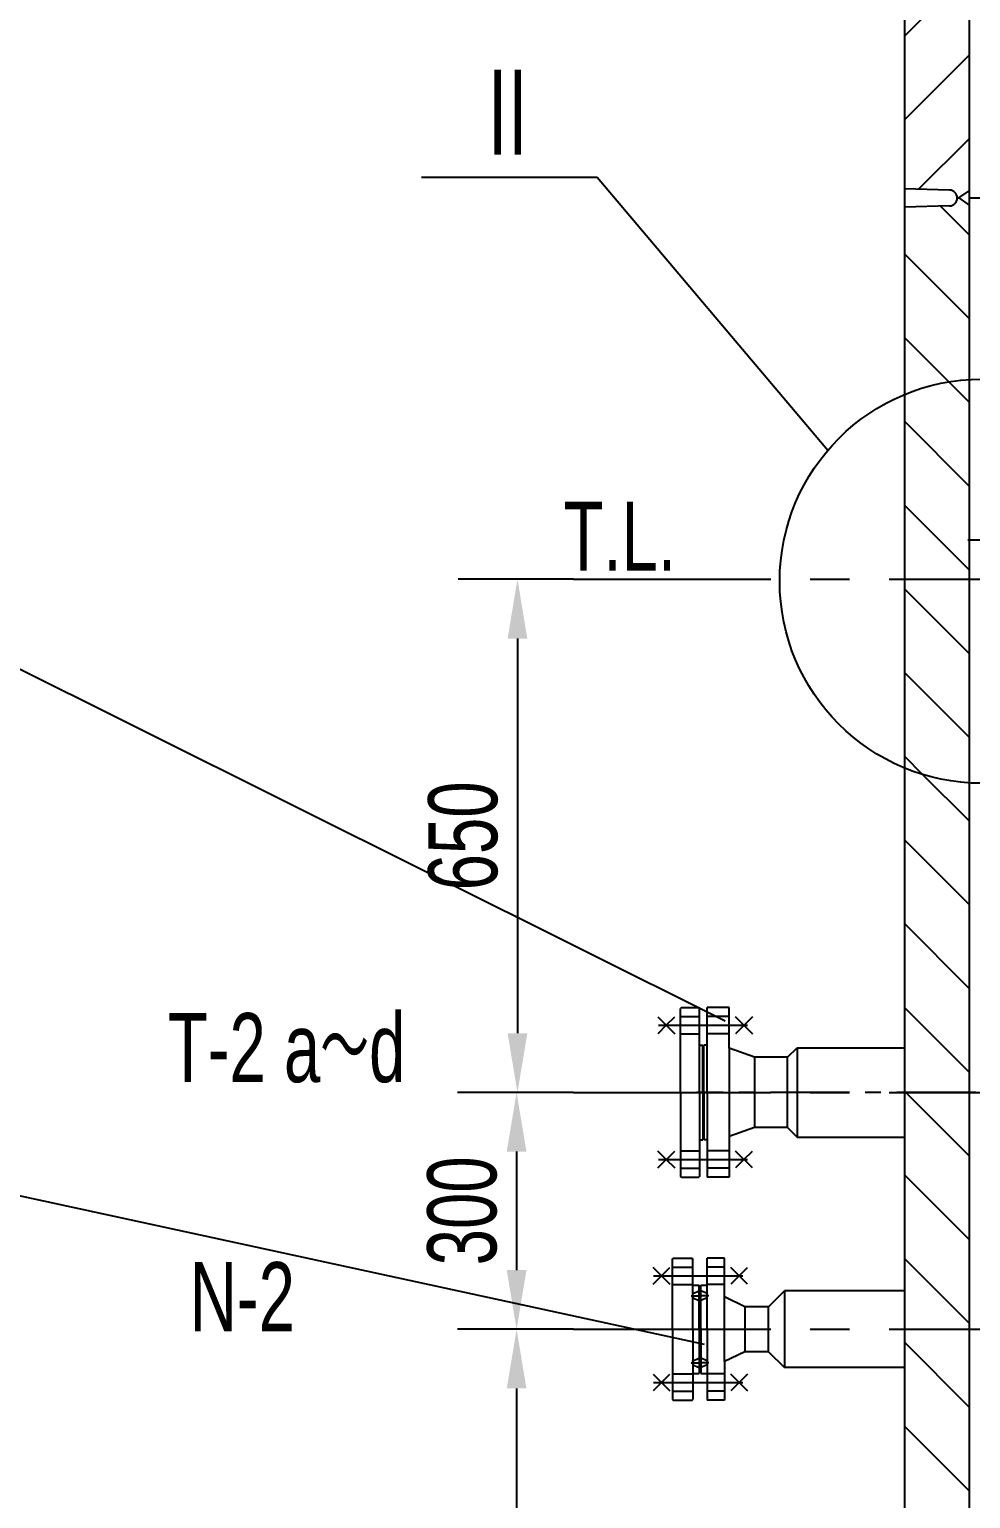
# Model space of a CAD drawing. Extents: x -3 to 21028, y -3 to 29728.
# Drawn here: x 3643 to 4836, y 15338 to 17199 of the extents above; entities that cross this region are included whole.
import ezdxf
from ezdxf.enums import TextEntityAlignment as Align

# ---------------------------------------------------------------- set-up
doc = ezdxf.new("R2010")
doc.units = 0
doc.header["$LTSCALE"] = 200
doc.header["$MEASUREMENT"] = 0
doc.linetypes.add('F', pattern=[0.75, 0.5, -0.25])
doc.linetypes.add('G', pattern=[2, 1.25, -0.25, 0.25, -0.25])
doc.layers.get('0').update_dxf_attribs({"linetype": 'CONTINUOUS'})
doc.layers.get('DEFPOINTS').update_dxf_attribs({"linetype": 'CONTINUOUS'})
for name, color, linetype in [('01', 7, 'CONTINUOUS'), ('02', 1, 'CONTINUOUS'), ('04', 2, 'F'), ('05', 4, 'G'), ('08', 1, 'CONTINUOUS'), ('11', 3, 'CONTINUOUS')]:
    doc.layers.add(name, color=color, linetype=linetype)
doc.styles.get("Standard").update_dxf_attribs({"font": 'thenor.shx', "width": 0.707, "bigfont": 'hztxt.shx'})
doc.dimstyles.new('INTE', dxfattribs={"dimscale": 25, "dimtxt": 3.5, "dimasz": 3, "dimexe": 3, "dimexo": 0, "dimgap": 1, "dimtad": 1, "dimdec": 3, "dimdsep": 46, "dimtxsty": 'Standard', "dimcen": 0, "dimclrd": 1, "dimclre": 1, "dimclrt": 3, "dimaunit": 1, "dimadec": 0, "dimazin": 0, "dimtfac": 1, "dimtdec": 4, "dimtofl": 0, "dimtmove": 0, "dimatfit": 0, "dimfxl": 0, "dimtzin": 0, "dimarcsym": 0})
pattern_1 = [(135, (0, -289.53), (-53.033, -53.033), [])]

# ---------------------------------------------------------------- blocks, each defined once
blk = doc.blocks.new('*D152')
at = {"color": 1, "linetype": 'ByBlock'}
for p, q in [((4332.4, 16791.6), (4186.5, 16791.6)), ((4261.5, 16716.6), (4261.5, 16216.6)), ((4332.4, 16141.6), (4186.5, 16141.6))]:
    blk.add_line(p, q, dxfattribs=at)
for points in [[(4249, 16716.6), (4274, 16716.6), (4261.5, 16791.6)], [(4249, 16216.6), (4274, 16216.6), (4261.5, 16141.6)]]:
    blk.add_solid(points, dxfattribs=at)
at = {"layer": 'DEFPOINTS', "color": 0, "linetype": 'ByBlock'}
for p in [(4332.4, 16791.6), (4261.5, 16141.6), (4332.4, 16141.6)]:
    blk.add_point(p, dxfattribs=at)
at = {"color": 3, "linetype": 'ByBlock', "insert": (4192.7, 16466.6), "char_height": 87.5, "attachment_point": 5, "rotation": 90}
blk.add_mtext('650', dxfattribs=at)
blk = doc.blocks.new('*D163')
at = {"color": 1, "linetype": 'ByBlock'}
for p, q in [((4332.4, 16141.6), (4185.4, 16141.6)), ((4260.4, 16066.6), (4260.4, 15916.6)), ((4332.4, 15841.6), (4185.4, 15841.6))]:
    blk.add_line(p, q, dxfattribs=at)
for points in [[(4247.9, 16066.6), (4272.9, 16066.6), (4260.4, 16141.6)], [(4247.9, 15916.6), (4272.9, 15916.6), (4260.4, 15841.6)]]:
    blk.add_solid(points, dxfattribs=at)
at = {"layer": 'DEFPOINTS', "color": 0, "linetype": 'ByBlock'}
for p in [(4332.4, 16141.6), (4260.4, 15841.6), (4332.4, 15841.6)]:
    blk.add_point(p, dxfattribs=at)
at = {"color": 3, "linetype": 'ByBlock', "insert": (4191.6, 15991.6), "char_height": 87.5, "attachment_point": 5, "rotation": 90}
blk.add_mtext('300', dxfattribs=at)
blk = doc.blocks.new('*D164')
at = {"color": 1, "linetype": 'ByBlock'}
for p, q in [((4332.4, 15841.6), (4185.4, 15841.6)), ((4260.4, 15766.6), (4260.4, 15012.6)), ((4332.4, 14937.6), (4185.4, 14937.6))]:
    blk.add_line(p, q, dxfattribs=at)
for points in [[(4247.9, 15766.6), (4272.9, 15766.6), (4260.4, 15841.6)], [(4247.9, 15012.6), (4272.9, 15012.6), (4260.4, 14937.6)]]:
    blk.add_solid(points, dxfattribs=at)
at = {"layer": 'DEFPOINTS', "color": 0, "linetype": 'ByBlock'}
for p in [(4332.4, 15841.6), (4260.4, 14937.6), (4332.4, 14937.6)]:
    blk.add_point(p, dxfattribs=at)
at = {"color": 3, "linetype": 'ByBlock', "insert": (4191.6, 15389.6), "char_height": 87.5, "attachment_point": 5, "rotation": 90}
blk.add_mtext('904', dxfattribs=at)

msp = doc.modelspace()

# ---------------------------------------------------------------- hatches: boundary and pattern name
at = {"layer": '08'}
h = msp.add_hatch(dxfattribs=at)
h.set_pattern_fill('ANSI31', color=256, scale=600, style=0)
h.set_pattern_definition([(45, (0, -289.53), (-53.033, 53.033), [])])
h.paths.add_polyline_path([(4833.8306, 18019.1112), (4825.8306, 18027.1112), (4823.8306, 18027.1112), (4751.8306, 17976.6963), (4751.8306, 16996.6072), (4809.0924, 16995.1078, -0.406566259), (4818.8306, 16985.1112), (4820.8306, 16985.1112), (4833.8306, 16994.2139)])
h = msp.add_hatch(dxfattribs=at)
h.set_pattern_fill('ANSI31', color=256, scale=600, angle=90, style=0)
h.set_pattern_definition(pattern_1)
h.paths.add_polyline_path([(4833.8306, 16976.0085), (4820.8306, 16985.1112), (4818.8306, 16985.1112, -0.406566259), (4809.0924, 16975.1146), (4751.8306, 16973.6152), (4751.8306, 16736.1017, -0.082781741), (4833.8306, 16755.0921)])
h = msp.add_hatch(dxfattribs=at)
h.set_pattern_fill('ANSI31', color=256, scale=600, angle=90, style=0)
h.set_pattern_definition(pattern_1)
h.paths.add_polyline_path([(4751.8306, 16502.1112), (4833.8306, 16502.1112), (4833.8306, 16755.0921, 0.082781741), (4751.8306, 16736.1017)])
h.paths.add_polyline_path([(4751.8306, 16263.2079, 0.082781741), (4833.8306, 16244.2175), (4833.8306, 16502.1112), (4751.8306, 16502.1112)])
h = msp.add_hatch(dxfattribs=at)
h.set_pattern_fill('ANSI31', color=256, scale=600, angle=90, style=0)
h.set_pattern_definition(pattern_1)
h.paths.add_polyline_path([(4833.8306, 16244.2175, -0.082781741), (4751.8306, 16263.2079), (4751.8306, 15852.1112), (4833.8306, 15852.1112)])
h.paths.add_polyline_path([(4833.8306, 15852.1112), (4751.8306, 15852.1112), (4751.8306, 15552.1112), (4833.8306, 15552.1112)])
h.paths.add_polyline_path([(4833.8306, 15552.1112), (4751.8306, 15552.1112), (4751.8306, 14893.6888, -0.07959137), (4833.8306, 14896.7281)])

# ---------------------------------------------------------------- linework, layer by layer
at = {"layer": '01'}
for p, q in [((4833.8306, 18064.1112), (4833.8306, 16985.1112)), ((4751.8306, 17976.6963), (4751.8306, 14784.5262)), ((4809.0924, 16995.1078), (4751.8306, 16996.6072)), ((4820.8306, 16985.1112), (4833.8306, 16994.2139)), ((4809.0924, 16975.1146), (4751.8306, 16973.6152)), ((4818.8306, 16985.1112), (4820.8306, 16985.1112)), ((4818.8306, 16985.1112), (4820.8306, 16985.1112)), ((4818.8306, 16985.1112), (4820.8306, 16985.1112)), ((4820.8306, 16985.1112), (4833.8306, 16976.0085)), ((4833.8306, 16985.1112), (6533.8306, 16985.1112)), ((4833.8306, 16985.1112), (4833.8306, 14744.59)), ((4439.5405, 15947.7178), (4460.7537, 15926.5046)), ((4450.1471, 15937.1112), (4439.5405, 15926.5046)), ((4450.1471, 15937.1112), (4460.7537, 15947.7178)), ((4559.179, 15947.7178), (4537.9658, 15926.5046)), ((4548.5724, 15937.1112), (4537.9658, 15947.7178)), ((4548.5724, 15937.1112), (4559.179, 15926.5046)), ((4561.8306, 15896.6112), (4529.8306, 15908.1112)), ((4529.8306, 15908.1112), (4529.8306, 15796.1112)), ((4561.8306, 15896.6112), (4561.8306, 15807.6112)), ((4603.8306, 15807.6112), (4603.8306, 15896.6112)), ((4615.8306, 15908.6112), (4615.8306, 15795.6112)), ((4561.8306, 15807.6112), (4529.8306, 15796.1112)), ((4439.5405, 15756.5046), (4460.7537, 15777.7178)), ((4450.1471, 15767.1112), (4439.5405, 15777.7178)), ((4450.1471, 15767.1112), (4460.7537, 15756.5046)), ((4559.179, 15756.5046), (4537.9658, 15777.7178)), ((4548.5724, 15767.1112), (4537.9658, 15756.5046)), ((4548.5724, 15767.1112), (4559.179, 15777.7178)), ((4523.8306, 15642.1112), (4501.8306, 15642.1112)), ((4501.8306, 15552.1112), (4501.8306, 15642.1112)), ((4523.8306, 15593.1112), (4523.8306, 15642.1112)), ((4444.1471, 15619.6112), (4433.5405, 15630.2178)), ((4433.5405, 15609.0046), (4454.7537, 15630.2178)), ((4444.1471, 15619.6112), (4454.7537, 15609.0046)), ((4553.179, 15609.0046), (4531.9658, 15630.2178)), ((4542.5724, 15619.6112), (4531.9658, 15609.0046)), ((4542.5724, 15619.6112), (4553.179, 15630.2178)), ((4491.8306, 15552.1112), (4491.8306, 15601.6112)), ((4493.8306, 15552.1112), (4493.8306, 15608.1112)), ((4493.8306, 15608.1112), (4501.8306, 15608.1112)), ((4579.8306, 15580.6112), (4599.8306, 15600.6112)), ((4751.8306, 15600.6112), (4599.8306, 15600.6112)), ((4599.8306, 15600.6112), (4599.8306, 15503.6112)), ((4549.8306, 15580.6112), (4523.8306, 15593.1112)), ((4523.8306, 15511.1112), (4523.8306, 15593.1112)), ((4579.8306, 15580.6112), (4549.8306, 15580.6112)), ((4549.8306, 15580.6112), (4549.8306, 15523.6112)), ((4579.8306, 15523.6112), (4579.8306, 15580.6112)), ((4493.8306, 15552.1112), (4493.8306, 15496.1112)), ((4501.8306, 15552.1112), (4501.8306, 15462.1112)), ((4549.8306, 15523.6112), (4523.8306, 15511.1112)), ((4579.8306, 15523.6112), (4549.8306, 15523.6112)), ((4557.2326, 15523.6112), (4549.8306, 15523.6112)), ((4579.8306, 15523.6112), (4599.8306, 15503.6112)), ((4523.8306, 15511.1112), (4523.8306, 15462.1112)), ((4751.8306, 15503.6112), (4599.8306, 15503.6112)), ((4433.5405, 15495.2178), (4454.7537, 15474.0046)), ((4444.1471, 15484.6112), (4433.5405, 15474.0046)), ((4444.1471, 15484.6112), (4454.7537, 15495.2178)), ((4493.8306, 15496.1112), (4501.8306, 15496.1112)), ((4542.5724, 15484.6112), (4531.9658, 15495.2178)), ((4553.179, 15495.2178), (4531.9658, 15474.0046)), ((4542.5724, 15484.6112), (4553.179, 15474.0046)), ((4523.8306, 15462.1112), (4501.8306, 15462.1112))]:
    msp.add_line(p, q, dxfattribs=at)
at = {"layer": '01', "ltscale": 2}
for p, q in [((4469.3306, 15959.6112), (4468.3306, 15958.6112)), ((4468.3306, 15852.1112), (4468.3306, 15958.6112)), ((4469.3306, 15959.6112), (4491.3306, 15959.6112)), ((4492.3306, 15958.6112), (4491.3306, 15959.6112)), ((4492.3306, 15852.1112), (4492.3306, 15958.6112)), ((4492.3306, 15912.1112), (4496.3306, 15912.1112)), ((4496.3306, 15852.1112), (4496.3306, 15912.1112)), ((4468.3306, 15852.1112), (4468.3306, 15745.6112)), ((4492.3306, 15852.1112), (4492.3306, 15745.6112)), ((4496.3306, 15852.1112), (4496.3306, 15792.1112)), ((4492.3306, 15792.1112), (4496.3306, 15792.1112)), ((4469.3306, 15744.6112), (4468.3306, 15745.6112)), ((4492.3306, 15745.6112), (4491.3306, 15744.6112)), ((4469.3306, 15744.6112), (4491.3306, 15744.6112))]:
    msp.add_line(p, q, dxfattribs=at)
at = {"layer": '01', "ltscale": 0.4}
for p, q in [((4501.8306, 15852.1112), (4501.8306, 15959.6112)), ((4529.8306, 15959.6112), (4501.8306, 15959.6112)), ((4529.8306, 15908.1112), (4529.8306, 15959.6112)), ((4496.3306, 15852.1112), (4496.3306, 15912.1112)), ((4497.8306, 15852.1112), (4497.8306, 15912.1112)), ((4501.8306, 15912.1112), (4497.8306, 15912.1112)), ((4603.8306, 15896.6112), (4561.8306, 15896.6112)), ((4497.8306, 15852.1112), (4497.8306, 15792.1112)), ((4501.8306, 15852.1112), (4501.8306, 15744.6112)), ((4603.8306, 15807.6112), (4561.8306, 15807.6112)), ((4569.2118, 15807.6112), (4561.8306, 15807.6112)), ((4501.8306, 15792.1112), (4497.8306, 15792.1112)), ((4529.8306, 15796.1112), (4529.8306, 15744.6112)), ((4529.8306, 15744.6112), (4501.8306, 15744.6112))]:
    msp.add_line(p, q, dxfattribs=at)
at = {"layer": '01', "ltscale": 1.5}
for p, q in [((4603.8306, 15896.6112), (4615.8306, 15908.6112)), ((4615.8306, 15908.6112), (4751.8306, 15908.6112)), ((4603.8306, 15807.6112), (4615.8306, 15795.6112)), ((4615.8306, 15795.6112), (4751.8306, 15795.6112))]:
    msp.add_line(p, q, dxfattribs=at)
at = {"layer": '01', "ltscale": 0.5}
for p, q in [((4457.8306, 15641.1112), (4458.8306, 15642.1112)), ((4457.8306, 15552.1112), (4457.8306, 15641.1112)), ((4458.8306, 15642.1112), (4482.8306, 15642.1112)), ((4482.8306, 15642.1112), (4483.8306, 15641.1112)), ((4483.8306, 15552.1112), (4483.8306, 15641.1112)), ((4483.8306, 15608.1112), (4491.8306, 15608.1112)), ((4491.8306, 15552.1112), (4491.8306, 15608.1112)), ((4457.8306, 15552.1112), (4457.8306, 15463.1112)), ((4483.8306, 15552.1112), (4483.8306, 15463.1112)), ((4491.8306, 15552.1112), (4491.8306, 15496.1112)), ((4483.8306, 15496.1112), (4491.8306, 15496.1112)), ((4457.8306, 15463.1112), (4458.8306, 15462.1112)), ((4458.8306, 15462.1112), (4482.8306, 15462.1112)), ((4482.8306, 15462.1112), (4483.8306, 15463.1112))]:
    msp.add_line(p, q, dxfattribs=at)
at = {"layer": '01'}
for start, end in [(360, 88.5), (271.5, 0)]:
    msp.add_arc((4808.8306, 16985.1112), 10, start, end, dxfattribs=at)
at = {"layer": '02'}
for p, q in [((4524.5992, 15942.2081), (2120.7305, 17141.0154)), ((4498.5641, 15532.6779), (2131.0333, 16045.7436))]:
    msp.add_line(p, q, dxfattribs=at)
at = {"layer": '04', "ltscale": 2}
for p, q in [((4468.3306, 15948.1112), (4492.3306, 15948.1112)), ((4468.3306, 15926.1112), (4492.3306, 15926.1112)), ((4468.3306, 15778.1112), (4492.3306, 15778.1112)), ((4468.3306, 15756.1112), (4492.3306, 15756.1112))]:
    msp.add_line(p, q, dxfattribs=at)
at = {"layer": '04', "ltscale": 0.4}
for p, q in [((4529.8306, 15948.1112), (4501.8306, 15948.1112)), ((4529.8306, 15926.1112), (4501.8306, 15926.1112)), ((4529.8306, 15778.1112), (4501.8306, 15778.1112)), ((4529.8306, 15756.1112), (4501.8306, 15756.1112))]:
    msp.add_line(p, q, dxfattribs=at)
at = {"layer": '04', "ltscale": 0.5}
for p, q in [((4457.8306, 15630.6112), (4483.8306, 15630.6112)), ((4457.8306, 15608.6112), (4483.8306, 15608.6112)), ((4483.8306, 15597.2154), (4491.8306, 15600.6112)), ((4501.8306, 15597.2154), (4493.8306, 15600.6112)), ((4483.8306, 15592.007), (4491.8306, 15588.6112)), ((4501.8306, 15592.007), (4493.8306, 15588.6112)), ((4483.8306, 15512.2154), (4491.8306, 15515.6112)), ((4483.8306, 15507.007), (4491.8306, 15503.6112)), ((4501.8306, 15512.2154), (4493.8306, 15515.6112)), ((4501.8306, 15507.007), (4493.8306, 15503.6112)), ((4457.8306, 15495.6112), (4483.8306, 15495.6112)), ((4457.8306, 15473.6112), (4483.8306, 15473.6112))]:
    msp.add_line(p, q, dxfattribs=at)
at = {"layer": '04'}
for p, q in [((4523.8306, 15630.6112), (4501.8306, 15630.6112)), ((4483.8306, 15594.6112), (4483.8306, 15597.2154)), ((4523.8306, 15608.6112), (4501.8306, 15608.6112)), ((4483.8306, 15594.6112), (4483.8306, 15592.007)), ((4483.8306, 15509.6112), (4483.8306, 15512.2154)), ((4483.8306, 15509.6112), (4483.8306, 15507.007)), ((4523.8306, 15495.6112), (4501.8306, 15495.6112)), ((4523.8306, 15473.6112), (4501.8306, 15473.6112))]:
    msp.add_line(p, q, dxfattribs=at)
at = {"layer": '05', "ltscale": 2}
msp.add_line((4832.3071, 16552.1112), (4903.8506, 16552.1112), dxfattribs=at)
at = {"layer": '05'}
for p, q in [((4332.4162, 16502.1112), (6533.8306, 16502.1112)), ((4332.4162, 15852.1112), (4911.5125, 15852.1112)), ((4332.4162, 15552.1112), (4936.2556, 15552.1112))]:
    msp.add_line(p, q, dxfattribs=at)
at = {"layer": '05', "ltscale": 0.5}
for p, q in [((4440.1025, 15937.1112), (4552.9522, 15937.1112)), ((4440.1025, 15767.1112), (4552.9522, 15767.1112)), ((4434.1025, 15619.6112), (4546.9522, 15619.6112)), ((4481.4772, 15594.6112), (4494.1162, 15594.6112)), ((4504.1841, 15594.6112), (4491.5451, 15594.6112)), ((4454.3528, 15552.1112), (4494.1162, 15552.1112)), ((4454.3528, 15552.1112), (4494.1162, 15552.1112)), ((4481.4772, 15509.6112), (4494.1162, 15509.6112)), ((4504.1841, 15509.6112), (4491.5451, 15509.6112)), ((4434.1025, 15484.6112), (4546.9522, 15484.6112))]:
    msp.add_line(p, q, dxfattribs=at)
at = {"layer": '05', "ltscale": 0.4}
msp.add_line((4842.228, 15852.1112), (4488.5681, 15852.1112), dxfattribs=at)
at = {"layer": '08'}
for p, q in [((4362.686, 17010.8728), (4139.7746, 17010.8728)), ((4654.7815, 16665.4111), (4362.686, 17010.8728))]:
    msp.add_line(p, q, dxfattribs=at)
msp.add_circle((4849.7885, 16499.6548), 255.9353, dxfattribs=at)
at = {"layer": 'DEFPOINTS', "color": 0, "linetype": 'ByBlock'}
msp.add_point((4705.8306, 15852.1112), dxfattribs=at)

# ---------------------------------------------------------------- texts
at = {"layer": '02', "width": 0.633862}
for p, p2 in [((4524.5835, 15942.1831), (4524.6149, 15942.1831)), ((4498.5483, 15532.6529), (4498.5798, 15532.6529))]:
    msp.add_text('●', height=0.05, dxfattribs=at).set_placement(p, p2, align=Align.FIT)
at = {"layer": '11', "width": 0.707}
for s, height, p in [('Ⅱ', 122.5, (4205.9477, 17028.2308)), ('T.L.', 87.5, (4319.9658, 16513.0897)), ('T-2 a～d', 87.5, (3818.4514, 15865.1066)), ('N-2', 87.5, (3846.1887, 15549.5962))]:
    msp.add_text(s, height=height, dxfattribs=at).set_placement(p)

# ---------------------------------------------------------------- dimensions: what is measured, and where the dimension line sits
at = {"layer": '08'}
dim = msp.add_aligned_dim(p1=(4332.4162, 16502.1112), p2=(4332.4162, 15852.1112), distance=-70.9283, dimstyle='INTE', override={"dimaunit": 0}, dxfattribs=at)
dim.commit()
dim.dimension.update_dxf_attribs({"geometry": '*D152', "text_midpoint": (4192.7379, 16177.1112), "insert": (0, -289.5333)})
for base, p1, p2, picture, middle in [((4260.3598, 15552.1112), (4332.4162, 15852.1112), (4332.4162, 15552.1112), '*D163', (4191.6098, 15702.1112)), ((4260.3598, 14648.1112), (4332.4162, 15552.1112), (4332.4162, 14648.1112), '*D164', (4191.6098, 15100.1112))]:
    dim = msp.add_linear_dim(base=base, p1=p1, p2=p2, angle=90, dimstyle='INTE', override={"dimaunit": 0}, dxfattribs=at)
    dim.commit()
    dim.dimension.update_dxf_attribs({"geometry": picture, "text_midpoint": middle, "insert": (0, -289.5333)})

doc.saveas('drawing.dxf')
